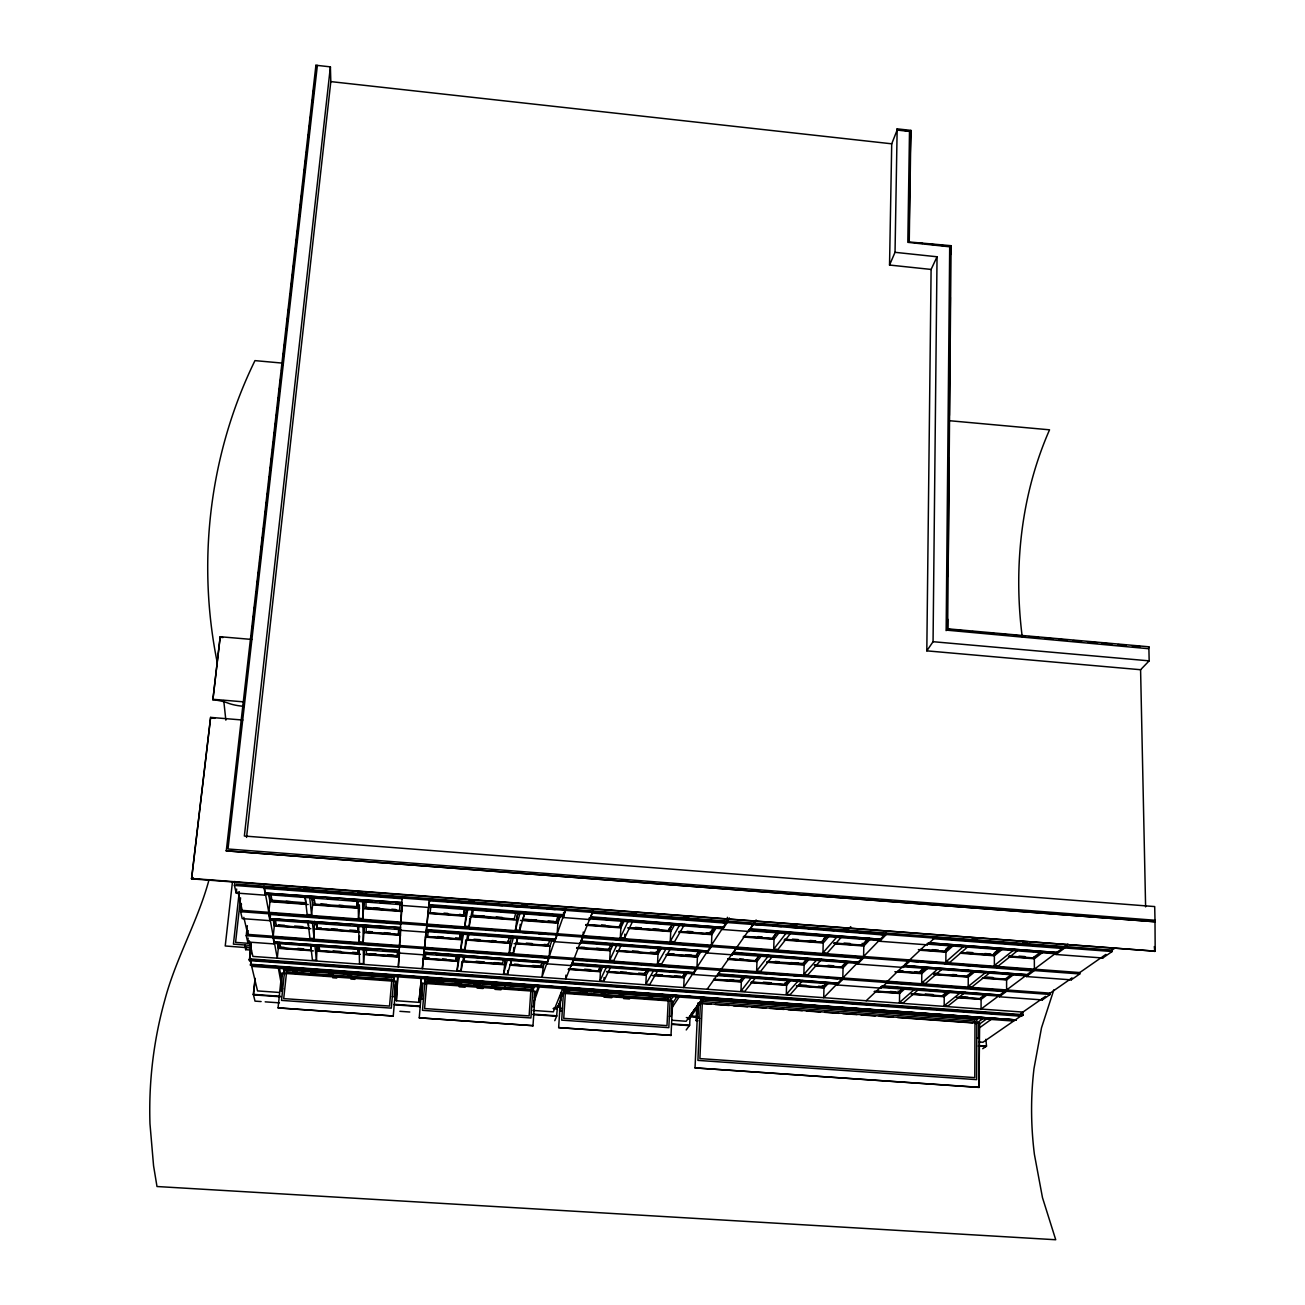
<?xml version="1.0" encoding="UTF-8"?>
<svg xmlns="http://www.w3.org/2000/svg" width="1305" height="1305" viewBox="0 0 1305 1305"><rect width="100%" height="100%" fill="white"/><g stroke="black" fill="none" stroke-linecap="round" stroke-linejoin="round"><path stroke-width="1.5" d="M1017.362 950.823L998.504 965.814L994.361 965.504L994.377 953.71M248.211 930.612L247.787 934.396L1050.15 993.138L1050.15 994.475L1042.304 999.924L999.238 996.775L999.238 995.454L991.229 994.867M1000.625 995.079L882.115 985.764L880.973 987.494L999.238 996.123L1000.625 995.079L882.098 986.433M981.099 997.509L981.066 1009.059L1067.865 944.151M982.73 1048.731L986.515 1046.137L985.911 1039.302M974.998 1021.065L974.786 1077.62L699.904 1058.6L702.367 1001.522L974.998 1021.065L972.502 1022.908L897.53 1017.541M976.841 1018.096L976.629 1079.643L697.914 1060.394L700.459 1001.539M978.668 1023.202L978.62 1038.193L976.776 1038.062M979.093 1087.424L979.451 1023.136L979.093 1087.424L695.027 1067.898L697.947 1002.974L979.451 1023.136M989.353 973.106L972.192 986.759L968.212 986.466L968.261 975.129M967.462 947.071L950.024 962.209L945.848 961.899L945.946 950.089M946.158 630.658L949.697 246.808L907.823 242.339L909.503 131.446L897.139 130.076L891.723 143.811L889.537 265.046L931.101 269.434L937.039 256.775L895.034 252.322L889.537 265.046M965.211 992.322L947.985 1006.025L944.168 1005.747L944.249 994.818M951.704 629.744L947.642 629.369L947.74 619.19M948.083 576.419L949.045 458.267M949.388 415.479L950.35 297.344M950.692 254.557L951.1 245.699L908.933 241.947L909.944 173.467M947.642 629.369L951.1 245.699M948.017 628.847L1148.857 646.791L1149.167 660.852L1140.586 669.726L926.811 650.852L931.101 269.434M879.733 939.845L879.701 941.28L927.268 944.836L927.284 943.401M928.622 942.863L1057.605 952.536L1055.957 953.776L927.268 944.119L928.622 942.863L1057.605 952.536M926.811 650.852L933.059 641.701L937.039 256.775M933.059 938.703L934.445 937.414L1064.717 947.234L1063.037 948.49L933.059 938.703L934.445 936.696L934.429 938.148L927.268 944.836M897.269 971.442L920.27 973.138L920.286 971.132L922.863 968.816M941.558 969.566L925.685 983.35L921.689 983.057L921.803 973.595L928.638 967.592M917.79 990.218L903.305 1002.795L899.471 1002.517L899.634 991.572M853.552 962.389L857.597 962.698L857.564 964.085L903.109 967.445L903.125 966.059L885.834 982.942L1005.193 991.669L1006.612 990.625L886.976 981.866L885.834 982.942M904.349 965.602L1027.883 974.737L1026.366 975.863L903.125 966.744L904.349 965.602L1027.883 974.737M908.411 961.801L909.667 960.611L1034.392 969.876L1032.859 971.018L908.411 961.1L918.459 961.85M903.109 967.445L909.667 961.312L909.683 959.925M893.224 1011.832L893.207 1013.072L867.156 1011.212L869.489 1009.075M910.254 153.321L910.89 130.386L897.155 128.852L896.829 130.843M874.546 991.262L898.117 992.975L898.15 991.05M909.242 241.229L910.89 130.386M880.957 939.274L749.918 928.72L748.972 930.742L879.717 940.562L880.957 939.274L749.902 929.437M831.301 983.203L837.304 983.644L837.272 984.981L880.957 988.162L880.989 986.841L866.145 1000.756M895.034 252.322L897.155 128.852M750.962 927.251L752.92 924.478L885.018 935.098L876.911 933.744M879.701 941.28L886.274 934.511L886.291 933.059L863.6 956.5M880.957 988.162L886.976 982.535L886.992 981.197M858.706 962.225L733.296 952.242L732.431 954.134L857.581 963.384L858.706 962.225L733.279 952.944M833.96 943.303L862.148 945.407L862.181 943.319M742.088 948.768L736.053 949.012L862.426 958.392L856.423 957.25M857.564 964.085L863.567 957.903L863.845 943.939M730.718 970.936L720.605 970.871L841.758 979.06M837.272 984.981L842.785 979.305L843.095 965.896M838.332 983.236L718.044 974.46L717.277 975.569L837.288 984.313L838.332 983.236L718.076 973.791M840.893 937.691L827.174 953.09L822.966 952.781L823.259 940.905M796.686 985.601L822.395 987.477L822.444 985.536M827.859 983.888L823.961 987.999L823.716 997.689L862.393 957.74M767.307 961.54L802.51 963.449M821.612 959.338L807.893 974.737L803.864 974.427L804.19 963.025M751.403 982.322L784.99 984.753L785.039 982.812M784.909 1004.051L784.876 1005.307L729.691 1001.343L729.74 1000.087M802.787 980.463L790.178 994.606L786.311 994.328L786.638 983.35M790.096 934.021L777.927 949.436L773.702 949.127L774.093 937.218M722.676 928.051L722.611 929.503L748.94 931.476L756.117 919.96M772.952 955.749L760.701 971.279L756.639 970.969L757.047 959.55M713.786 979.288L739.707 980.528M754.877 978.652L744.861 991.343L740.979 991.05L741.387 980.055M748.94 931.476L749.005 930.025L733.573 951.851M728.484 999.989L728.435 1001.245L701.992 999.353M696.984 967.282L707.261 951.573L707.196 952.976L732.399 954.836L732.464 953.449L738.516 953.89M732.399 954.836L736.933 947.087M687.066 972.698L693.151 973.138L693.086 974.476L717.244 976.222L717.293 974.9L707.147 989.255M717.244 976.222L721.42 969.077M723.508 927.463L590.627 916.746L590.039 918.834L722.644 928.769L723.508 927.463L590.578 917.48M726.33 923.141L727.211 921.803L592.91 911.689L592.356 913.06L726.33 923.141L720.278 921.95M722.611 929.503L727.179 922.537L727.391 917.317M708.011 951.068L580.921 940.97L580.382 942.895L707.228 952.275L708.011 951.068L580.872 941.672M679.318 931.754L710.05 934.054L710.148 931.949M707.196 952.976L711.372 946.614L711.975 932.586M391.843 980.3L391.892 979.272L286.48 971.703L286.66 972.763L392.577 980.251M693.836 972.698L571.998 963.808L571.541 964.933L693.118 973.807L693.836 972.698L572.03 963.139M668.291 954.265L695.712 955.619M693.086 974.476L696.919 968.636L697.506 955.162M698.012 1020.755L696.12 1020.624L696.788 1005.551M696.12 1020.624L697.832 1018.275L698.501 1003.137M686.218 1029.939L689.66 1025.192L690.002 1017.851L686.332 1017.59M393.621 982.274L393.98 974.574M668.291 999.075L667.002 1025.632L563.744 1018.357L565.424 991.702L668.291 999.075L667.654 1000.054L565.016 992.713L565.424 991.702M670.33 996.074L668.829 1027.671L561.705 1020.135L563.63 989.679L670.264 997.33M671.993 1001.245L671.259 1016.399L669.367 1016.269M670.998 1035.485L672.695 1001.163L560.889 993.154L558.654 1027.606L671.08 1035.371L558.654 1027.606M627.526 927.888L668.861 930.971L668.959 928.866M684.554 924.462L674.522 941.753L670.264 941.443L670.835 929.503M393.245 1016.008L278.079 1007.819L281.684 973.171L396.263 981.376L393.245 1016.008L278.096 1007.949M658.193 969.909L649.76 984.459L645.828 984.182L646.301 974.982L649.286 969.778M616.596 950.774L656.203 953.678L656.301 951.655M669.775 949.942L661.619 964.02L657.524 963.71L657.997 954.167M397.47 951.296L397.193 956.565L366.395 954.314L366.379 948.735M398.661 928.654L398.335 934.69L366.199 932.325L366.183 926.256M399.95 903.843L399.575 910.841L366.004 908.345L365.971 901.298M606.548 971.785L644.556 974.541L644.654 972.6M421.401 978.522L418.938 1002.338L396.377 1000.756L397.699 976.825M397.813 976.956L396.377 1000.756M399.493 951.557L399.183 957.12L364.389 954.591L364.323 948.98M400.733 929.225L400.407 935.294L364.111 932.618L364.046 926.517M402.119 904.43L401.728 911.51L363.818 908.672L363.72 901.559M632.175 922.341L624.606 938.05L620.315 937.724L620.984 925.767L622.648 922.211M624.606 938.05L624.834 934.07M610.055 968.294L603.872 981.148L599.925 980.854L600.561 969.811M603.872 981.148L604.085 977.461M608.44 949.175L576.859 947.528M620.642 946.321L613.807 960.513L609.696 960.219L610.349 948.735M563.613 912.358L563.287 917.546L589.99 919.552L592.943 910.955M568.409 969.011L598.669 971.214L598.783 969.256M554.886 940.318L554.788 941.704L580.334 943.597L580.431 942.194L571.492 965.602L547.023 963.824L547.105 962.486L543.076 962.193M580.334 943.597L582.96 937.088L583.27 932.047M589.99 919.552L590.088 918.1L582.536 936.925M565.098 988.244L565.016 989.516L591.785 991.441L591.85 990.169L588.033 989.908M565.913 975.129L565.669 979.044L571.59 964.265L571.492 965.602M426.817 926.093L556.746 935.016M554.788 941.704L557.088 935.163L558.002 921.069L559.861 915.653M557.904 1006.954L557.969 1005.731M428.823 906.73L563.336 916.828L563.858 914.74L429.035 904.61L427.012 924.087M429.084 904.169L429.655 898.639L429.443 900.793L565.408 910.303M563.287 917.546L565.897 908.916L541.901 977.315L543.989 961.801M561.427 1011.081L559.519 1010.951L561.476 993.333L560.481 995.813L562.39 995.943M517.84 937.773L516.274 943.368L547.97 945.717L548.116 943.678M547.464 962.013L424.076 952.34L547.464 962.013L547.072 963.155L423.897 954.167M425.479 936.86L424.419 949.208L548.769 958.294L542.798 957.185M547.023 963.824L549.128 957.821L549.894 946.304L552.064 940.008M426.262 931.509L554.837 941.003L555.326 939.078L426.441 929.535L422.38 968.685L423.782 953.319M530.939 989.239L529.129 1015.91L424.582 1008.537L426.817 981.768L530.939 989.239L530.597 990.234L426.001 982.632M531.869 985.862L531.788 987.135L504.872 985.193L505.524 982.893M532.212 988.733L532.13 989.989L532.978 987.477L425.038 979.729L424.924 980.756M534.642 991.409L533.615 1006.628L531.69 1006.498M532.978 1025.812L535.327 991.327L422.151 983.22L419.248 1017.835L533.011 1025.681L419.248 1017.835M511.739 959.632L510.304 964.787L540.727 966.989L540.857 965.048M522.848 919.03L555.897 922.211M505.394 958.996L503.583 973.889L507.547 974.183L507.824 970.48M517.938 936.876L513.403 953.156L509.26 952.862L510.092 941.329M513.403 953.156L513.811 947.397M524.74 912.472L519.782 930.269L515.459 929.943L517.759 912.489M519.782 930.269L520.206 924.266M504.741 988.032L504.823 986.759M468.935 933.809L467.859 939.812L507.988 942.765L508.134 940.726M472.459 908.541L469.18 926.501L464.825 926.175L466.391 910.499M503.714 959.044L502.36 964.199L463.862 961.41L464.025 959.452M462.345 934.037L460.796 949.306L464.955 949.616L465.706 939.992L509.945 943.368L511.625 937.023M469.18 926.501L469.8 918.492M472.279 915.213L514.137 919.046M453.553 980.234L453.455 981.507L426.36 979.566L426.458 978.293M454.841 980.332L454.744 981.605L503.6 985.112M428.219 930.84L427.583 936.843L459.539 939.192L459.703 937.153M463.846 955.733L461.089 970.822L457.093 970.529L458.626 955.57M430.161 912.815L463.536 915.311L459.67 914.316M461.089 970.822L461.807 961.573L504.236 964.754L505.688 959.289M418.938 1002.338L421.319 978.652M399.167 951.688L399.053 953.042L423.848 954.852L423.962 953.498L430.014 953.939M394.404 928.442L400.423 928.899L400.292 930.302L426.197 932.21L426.311 930.808M426.197 932.21L427.926 913.157M401.793 903.973L401.679 905.442L428.774 907.464L428.888 906.013M421.385 999.255L422.184 989.745M422.771 983.399L421.499 998.684L423.44 998.814M456.766 955.619L455.885 960.823L425.251 958.604L425.414 956.63M425.038 979.729L422.477 1010.331L530.923 1017.965L533.06 986.205L529.063 985.928M391.892 979.272L389.526 1006.073L283.707 998.602L286.66 971.377M394.11 976.222L391.304 1008.129L281.537 1000.397L284.849 968.375M397.275 955.619L366.428 954.02M402.201 896.568L402.07 898.052L433.57 900.368M395.611 981.458L394.273 996.743L392.316 996.612M400.733 922.847L268.732 913.06L268.977 914.381L400.668 924.152L401.907 909.389M394.811 991.621L395.48 984.019M400.423 935L399.379 947.381L273.365 938.165L273.153 936.941L399.444 946.19M399.346 955.162L398.319 966.94L402.136 897.318L263.904 886.894L264.165 888.362L402.07 898.737M358.141 901.983L358.5 918.28L362.888 918.606L363.948 900.939M366.101 907.318L399.591 910.531M358.647 925.098L359.022 941.851L363.23 942.161L364.258 926.778M359.169 948.099L359.511 963.481L363.54 963.775L364.519 948.702M364.291 973.824L364.177 975.096L314.717 971.54L314.848 970.267L320.785 970.692M365.596 973.922L365.482 975.194L392.723 977.151L392.838 975.879L386.998 975.455M314.081 897.367L314.766 904.153L357.325 906.616M358.5 918.28L359.446 908.231M359.022 941.851L359.576 936.06M307.964 921.346L309.921 938.262L314.13 938.572L314.407 922.439M357.701 925.588L357.847 931.362L317.18 928.361L321.307 927.986M310.639 944.559L312.433 960.072L316.479 960.366L317.18 945.26M358.223 948.441L358.353 953.727L319.366 950.905L319.562 948.931M272.174 900.287L306.022 902.815M305.125 897.057L307.164 914.479L311.569 914.805L312.792 902.717M311.291 950.317L280.249 948.05L280.461 946.092M281.244 991.245L282.369 973.334M425.87 933.108L425.446 937.137L461.546 939.796L462.574 933.793M428.448 908.182L427.893 913.467L465.608 916.273L466.815 909.291M426.49 929.127L426.947 924.788L557.137 934.462L556.697 935.718M423.848 954.852L424.484 948.702L399.379 946.875M428.774 907.464L429.524 900.124M269.76 918.655L400.488 927.627L269.76 918.655L270.005 919.96L400.358 929.6M241.441 903.957L240.593 911.689L242.224 918.622L269.923 920.661L270.461 915.637M247.33 925.685L246.221 935.669L247.722 942.014L274.246 943.939L273.071 937.626L274.523 923.956L273.838 920.107M274.099 942.08L399.232 950.529L274.099 942.08L274.311 943.27L399.102 952.373M274.246 943.939L274.393 942.585L277.264 958.196L278.503 946.37L277.802 942.389M234.867 881.397L234.411 885.426L236.205 893.028L265.209 895.197L263.985 886.16M261.114 1001.555L255.013 1001.131L253.333 994.377L255.079 978.293M255.193 978.799L253.464 994.867L280.608 996.792M265.029 893.044L401.875 902.571L265.029 893.044L265.29 894.463L401.728 904.708M265.209 895.197L265.372 893.729M269.923 920.661L268.651 913.761L270.184 899.537L269.156 893.827M425.251 958.604L425.838 953.074M430.878 906.176L430.128 913.125L463.52 915.621L464.629 909.03M251.506 950.089L245.65 949.665L245.193 944.999M245.65 949.665L245.862 947.773M247.722 942.014L248.146 938.067M249.271 940.791L252.893 956.418L1022.892 1012.076L1022.908 1015.29L1021.521 1016.252L249.418 960.611L250.919 943.287M249.418 960.611L249.859 956.549M250.299 952.503L251.18 944.396M279.009 992.436L257.542 990.919L249.891 958.881L251.229 946.745M250.821 953.922L251.261 949.877M251.196 964.281L1016.171 1019.939L250.544 965.308L251.115 958.816M250.544 965.308L251.213 959.24M226.287 850.844L315.924 65.25L330.393 66.865L244.361 836.032L1154.697 906.567L1155.039 921.77L226.287 850.844L1155.039 921.77M239.288 891.641L233.416 944.151L251.082 945.44M246.547 837.435L330.818 81.611L330.393 66.865M240.56 897.84L235.585 942.389L251.278 943.531M232.453 881.935L225.227 945.978L250.788 947.968M236.205 893.028L236.645 889.048M424.614 984.492L425.251 978.766M241.588 721.11L242.045 717.065M242.73 711.013L243.431 704.961M250.837 640.135L251.294 636.073M251.751 632.028L252.452 625.96M253.137 619.891L253.839 613.807M254.296 609.761L255.225 601.654M255.682 597.608L256.384 591.54M256.84 587.495L257.77 579.387M258.227 575.342L259.157 567.235M259.613 563.189L260.315 557.121M260.772 553.075L261.701 544.968M262.158 540.923L262.86 534.854M263.545 528.77L264.246 522.701M264.931 516.617L265.633 510.549M266.09 506.503L266.791 500.435M267.476 494.35L268.178 488.282M268.634 484.237L269.564 476.129M270.021 472.084L270.722 466.016M271.179 461.954L272.109 453.863M272.566 449.817L273.495 441.71M273.952 437.664L274.654 431.596M275.339 425.512L276.04 419.443M276.497 415.398L277.427 407.291M277.883 403.245L278.585 397.177M279.042 393.115L279.971 385.024M280.428 380.978L281.113 374.894M281.586 370.848L282.516 362.757M282.973 358.696L283.903 350.605M284.36 346.559L285.045 340.475M285.746 334.406L286.431 328.322M286.904 324.276L287.834 316.185M288.291 312.14L288.976 306.055M289.677 299.987L290.363 293.902M290.836 289.857L291.749 281.766M292.222 277.72L292.907 271.636M293.38 267.59L294.294 259.483M294.767 255.437L295.68 247.346M296.153 243.301L296.839 237.216M297.312 233.171L298.225 225.064M298.698 221.018L299.383 214.95M300.085 208.882L300.77 202.797M301.471 196.729L302.156 190.644M302.63 186.599L303.315 180.53M303.771 176.485L304.701 168.378M305.174 164.332L306.088 156.225M306.561 152.179L307.246 146.111M307.703 142.066L308.632 133.958M309.089 129.913L310.019 121.805M310.492 117.76L311.177 111.692M311.879 105.607L312.564 99.539M313.021 95.493L313.95 87.386M241.67 721.583L242.126 717.554M242.828 711.502L243.285 707.473M251.832 632.566L252.534 626.482M253.219 620.413L253.92 614.345M254.606 608.277L255.062 604.231M255.764 598.163L256.449 592.078M257.15 586.01L257.835 579.942M258.537 573.874L258.994 569.828M259.695 563.76L260.38 557.692M260.837 553.63L261.538 547.562M262.223 541.493L262.925 535.425M263.61 529.357L264.311 523.289M264.997 517.204L265.47 513.159M266.155 507.09L266.856 501.022M267.541 494.954L268.243 488.886M268.928 482.801L269.401 478.756M270.086 472.687L270.788 466.619M271.473 460.551L272.158 454.483M272.631 450.437L273.316 444.352M274.017 438.284L274.703 432.216M275.404 426.148L276.089 420.079M276.562 416.034L277.247 409.949M277.949 403.881L278.634 397.813M279.335 391.745L280.02 385.676M280.722 379.608L281.179 375.563M281.864 369.478L282.565 363.41M283.25 357.342L283.952 351.273M284.408 347.228L285.11 341.16M285.795 335.075L286.496 329.007M286.953 324.961L287.638 318.893M288.34 312.825L289.025 306.757M289.726 300.672L290.411 294.604M291.113 288.536L291.57 284.49M292.271 278.422L292.956 272.354M293.658 266.285L294.343 260.201M295.044 254.132L295.501 250.087M296.202 244.019L296.887 237.95M297.344 233.905L298.274 225.798M298.731 221.752L299.432 215.684M300.117 209.616L300.819 203.547M301.504 197.479L302.205 191.395M302.662 187.349L303.364 181.281M304.049 175.213L304.75 169.144M305.435 163.076L306.137 157.008M306.593 152.946L307.279 146.878M307.98 140.809L308.665 134.741M309.138 130.696L309.823 124.628M310.525 118.543L311.21 112.475M311.911 106.406L312.596 100.338M313.07 96.293L313.755 90.224M426.686 982.796L426.817 981.768M317.409 66.245L317.376 65.413L228 849L1154.99 920.253L1155.186 951.182L191.574 878.852L210.611 717.391L242.844 720.05M243.513 706.951A3.214 0.962 6.2 0 1 242.453 706.184A20.456 6.215 6.3 0 1 228.718 703.362L226.695 702.612A20.293 6.085 6.4 0 0 212.878 699.79L220.202 636.726L252.044 639.466M210.611 717.391L191.574 878.852A40.683 9.168 -39.7 0 1 193.14 877.645M212.878 699.79L220.202 636.726M456.783 955.325L455.918 960.529L425.267 958.31M460.518 933.222L459.556 938.899L427.616 936.533M463.536 915.311L464.645 908.704M459.539 939.192L460.486 933.532M458.756 955.88L457.81 961.394L423.195 958.865M457.093 970.529L459.719 955.439M460.796 949.306L463.667 932.863M464.825 926.175L467.957 908.198M464.955 949.616L467.957 933.173M463.862 961.41L464.857 955.88M473.454 909.324L472.198 916.273L514.121 919.405L515.867 912.505M507.988 942.765L509.488 936.811M518.003 913.125L516.16 920.058L469.947 916.599M503.583 973.889L507.629 958.93M509.26 952.862L513.175 938.377M515.459 929.943L520.271 912.13M507.547 974.183L511.756 959.338M524.594 913.533L522.767 920.058L555.881 922.521L558.116 915.719M209.077 879.586C198.001 920.857 175.947 958.098 164.985 999.402A409.346 406.393 75.9 0 0 149.977 1123.833L153.566 1165.805L156.992 1186.522L1055.729 1239.75L1042.483 1197.664L1034.408 1154.419A353.524 311.308 56.3 0 1 1034 1068.518L1041.504 1027.834L1053.82 989.875M540.727 966.989L542.472 961.867M547.97 945.717L549.894 939.828M532.407 992.208L534.316 986.596M544.43 962.128L542.554 967.543L510.222 965.194M560.236 916.306L557.871 923.173L520.483 920.384M534.463 997.575L538.247 986.743M548.769 958.294L549.177 957.152L424.533 948.017M565.359 911.037L565.848 909.65L429.59 899.39M534.202 1001.327L539.242 986.988M572.177 962.764L573.384 959.779M581.084 940.562L582.389 937.3M590.79 916.306L592.225 912.733M562.667 988.668L553.336 1011.848L533.076 1010.429M557.92 1006.644L559.388 1003.039M556.925 1009.303L560.726 999.989M563.01 994.41L565.293 988.815M554.788 1020.689L556.811 1015.812L533.027 1014.132M598.734 970.267L600.284 966.891M598.669 971.214L601.018 965.847M610.936 944.347L608.375 950.154L576.843 947.838M621.93 920.514L618.945 927.235L586.027 924.788M611.18 946.908L612.861 943.287M602.959 966.385L600.463 971.752L568.295 969.419M613.122 944.526L610.234 950.758L576.598 948.278M624.035 921.085L620.87 927.888L585.635 925.245M599.925 980.854L606.874 966.173M609.696 960.219L616.417 945.995M620.315 937.724L628.586 920.27M668.91 929.927L670.688 926.729M646.448 970.871L644.572 974.215L606.564 971.458M659.465 947.528L656.219 953.351L618.586 950.578M672.434 924.266L668.878 930.628L629.516 927.676M644.556 974.541L647.362 969.533M656.203 953.678L659.449 947.854M668.861 930.971L672.418 924.609M658.095 952.242L660.819 947.397M661.456 948.099L657.997 954.265L616.319 951.198M674.522 924.87L670.737 931.607L629.108 928.491M645.828 984.182L654.148 969.615M657.524 963.71L666.578 947.87M670.264 941.443L680.15 924.136M712.106 929.878L710.099 933.042L706.266 932.749M684.57 973.693L682.45 977.005L654.425 974.966M695.679 956.288L698.436 951.949M714.096 927.431L710.067 933.727L679.334 931.444M685.614 972.323L682.433 977.298L654.409 975.259M699.35 950.807L695.663 956.598L666.333 954.428M710.05 934.054L714.08 927.741M686.332 972.617L684.228 975.895L683.69 987.559L696.022 968.75M712.987 930.987L715.026 927.79M687.768 972.209L684.146 977.837L652.206 975.52M701.356 951.051L697.425 957.169L666.007 954.852M716.168 928.002L711.878 934.674L678.877 932.21M670.085 1001.114L673.282 996.155M671.781 1004.605L677.099 996.449M708.305 949.991L710.393 946.794M711.437 945.195L729.299 917.937M671.602 1008.357L679.057 997.036M718.337 973.432L732.464 953.449M720.605 970.871L721.388 969.746L842.802 978.636L841.741 979.729M736.053 949.012L736.917 947.805L863.584 957.201L862.426 958.392M702.188 998.7L686.169 1021.26L672.14 1020.265M691.046 1014.458L695.483 1008.21M691.03 1014.768L695.467 1008.52M688.958 1019.303L697 1008.015M699.301 1004.801L703.901 998.358M739.674 981.164L742.692 977.233M758.564 956.402L755.285 960.676L728.06 958.669M777.03 932.145L772.283 938.393L743.866 936.256M743.671 976.205L739.674 981.458L713.77 979.582M759.641 955.276L755.285 960.986L728.043 958.979M777.013 932.471L772.266 938.703L743.85 936.582M745.579 976.434L741.322 981.996L713.525 979.973M761.614 955.505L756.982 961.557L727.684 959.403M779.297 932.439L774.028 939.323L743.132 937.006M740.979 991.05L752.12 976.76M756.639 970.969L768.775 955.439M773.702 949.127L786.948 932.145M695.027 1067.898L979.239 1087.326M823.749 938.752L825.967 936.174M788.367 980.528L784.99 984.427L751.419 981.996M802.477 964.134L807.371 958.457M825.951 936.876L821.514 942.031L784.615 939.274M784.99 984.753L788.351 980.854M807.355 958.8L802.477 964.46L767.291 961.867M826.832 936.207L821.514 942.373L784.615 939.616M790.178 981.148L786.589 985.291L751.109 982.714M809.328 959.028L804.125 965.031L766.9 962.291M829.115 936.174L823.21 942.993L784.109 940.073M786.311 994.328L798.791 980.169M803.864 974.427L816.212 960.431M822.966 952.781L837.794 935.962M850.746 926.632L848.234 929.454L843.829 929.127M824.842 984.606L822.395 987.184L798.676 985.454M845.412 962.813L841.431 967.038L814.418 965.048M866.977 939.992L862.148 945.097L833.96 942.993M822.395 987.477L826.065 983.595M845.771 963.057L841.431 967.331L814.402 965.341M862.148 945.407L869.212 938.262M847.744 962.943L843.046 967.902L815.919 965.896M870.223 939.257L863.812 946.027L835.51 943.923M1148.857 646.791L1148.4 648.699L946.517 630.136M814.451 1005.111L812.379 1007.281L786.132 1005.388M885.018 935.098L886.274 933.793L753.882 923.81M904.43 964.835L925.816 944.787M924.136 968.702L920.27 972.176L914.528 971.752M945.766 949.29L949.975 945.521M902.391 988.864L898.117 992.697L876.52 991.115M925.408 968.228L920.27 972.845L899.178 971.295M951.378 944.951L944.363 951.247L920.384 949.453M898.117 992.975L902.375 989.157M920.27 973.138L926.697 967.38M951.704 944.918L944.363 951.557L918.377 949.616M905.654 988.097L899.602 993.496L874.154 991.653M953.4 945.505L945.929 952.161L919.846 950.219M899.471 1002.517L913.843 989.924M921.689 983.057L937.447 969.272M945.848 961.899L963.172 946.745M942.797 995.275L945.88 992.746M994.361 952.895L997.395 950.399M947.414 992.126L942.797 995.911L913.582 993.79M970.953 972.796L966.777 976.238L934.331 973.84M998.912 949.844L992.844 954.836L960.708 952.438M948.947 991.18L942.797 996.237L911.624 993.97M972.339 971.997L966.76 976.564L934.331 974.183M1000.429 948.947L992.844 955.178L960.708 952.781M949.697 992.289L944.233 996.743L911.216 994.345M975.667 971.067L968.261 977.119L933.874 974.59M1002.664 948.996L994.361 955.782L960.154 953.221M944.168 1005.747L961.279 992.028M968.212 986.466L986.808 971.556M994.361 965.504L1014.654 949.241M986.482 993.692L979.68 998.619L960.186 997.199M1012.55 973.726L1005.144 979.093L984.867 977.608M1040.917 951.998L1032.859 957.87L1009.059 956.076M986.89 994.997L981.083 999.418L957.772 997.738M982.339 978.163L1006.595 979.941L1014.474 973.938M1043.152 952.03L1034.343 958.767L1008.455 956.842M999.238 996.775L1006.612 991.278L1050.15 994.475M1026.366 975.178L1026.383 976.548L1034.392 970.561L1079.79 973.938L1079.773 972.551L242.224 910.368M1055.941 953.058L1055.957 954.493L1064.717 947.952L1112.121 951.524L1112.088 950.073L236.123 884.056M978.766 1016.921L975.928 1019.009L950.073 1017.166M979.859 1017.117L976.841 1019.336L700.557 999.5M975.944 1023.724L982.486 1018.944M979.615 1023.985L987.836 1018.031M979.615 1027.72L991.131 1019.45M1020.64 1013.659L1045.517 996.351M1048.829 994.051L1072.058 977.902M1078.697 973.302L1101.909 957.152M1105.857 954.412L1102.741 956.565L1102.774 958L1055.957 954.493M1111.876 950.236L1115.188 947.919M1026.383 976.548L1071.226 979.859L1079.79 973.938M1102.774 958L1112.121 951.524M253.333 994.377L280.51 996.302M394.289 1004.328L420.373 1006.171M672.042 1023.936L689.66 1025.192M978.881 1045.599L986.515 1046.137M394.273 1004.801L420.324 1006.644M532.864 1014.589L556.631 1016.269L557.284 1008.439L553.581 1008.178M671.732 1024.392L689.35 1025.632M978.277 1046.023L985.895 1046.561M265.176 1001.849L279.417 1002.844M399.885 1011.31L409.786 1012.011M249.891 958.881L1022.908 1014.638L982.959 1042.255L979.06 1041.977M249.141 959.485L1022.908 1015.29M250.169 959.991L258.292 960.578M266.399 961.165L276.562 961.899M284.669 962.486L292.793 963.074M302.939 963.808L311.063 964.379M321.209 965.113L329.333 965.7M337.457 966.287L347.603 967.021M355.727 967.609L365.873 968.343M373.98 968.93L384.143 969.648M392.25 970.235L402.413 970.969M410.52 971.556L420.667 972.29M428.79 972.878L436.914 973.465M447.06 974.199L455.184 974.77M465.33 975.504L473.454 976.091M483.6 976.825L491.724 977.412M501.87 978.146L509.994 978.734M520.14 979.468L528.264 980.039M538.41 980.773L546.534 981.36M554.641 981.947L564.788 982.681M572.911 983.269L583.058 984.003M591.181 984.59L601.328 985.308M609.451 985.895L619.598 986.629M627.721 987.216L637.868 987.95M645.991 988.538L656.138 989.272M664.261 989.842L674.408 990.577M682.531 991.164L692.678 991.898M700.801 992.485L710.948 993.219M719.071 993.806L729.218 994.54M737.341 995.111L745.449 995.699M755.595 996.433L763.719 997.02M771.842 997.607L781.989 998.341M790.112 998.929L800.259 999.663M808.382 1000.234L818.529 1000.968M826.652 1001.555L836.799 1002.289M844.922 1002.876L855.069 1003.61M863.192 1004.198L873.339 1004.932M881.446 1005.503L891.609 1006.237M899.716 1006.824L909.879 1007.558M917.986 1008.145L928.149 1008.879M936.256 1009.466L946.402 1010.184M954.526 1010.771L964.672 1011.506M972.796 1012.093L982.942 1012.827M989.043 1013.267L1001.212 1014.148M1007.313 1014.589L1019.482 1015.453M251.294 964.705L1015.665 1020.282M250.446 964.884L1016.171 1019.939M295.909 968.914L301.781 969.338M332.644 971.556L338.582 971.98M350.458 972.829L356.379 973.253M369.494 974.199L375.318 974.623M441.938 979.403L447.746 979.827M460.698 980.756L464.613 981.034M478.283 982.013L484.155 982.437M495.867 983.285L501.74 983.693M514.578 984.623L520.336 985.03M568.915 988.521L574.657 988.945M605.194 991.131L611.213 991.572M623.284 992.436L629.32 992.86M648.34 994.231L642.647 993.823L642.582 995.079L669.171 996.987M659.726 995.046L665.42 995.454M714.243 998.961L720.344 999.402M733.671 1000.364L737.619 1000.641M751.419 1001.636L755.35 1001.93M769.151 1002.909L775.056 1003.333M788.187 1004.279L792.217 1004.573M806.343 1005.584L810.389 1005.878M823.716 1006.84L829.735 1007.264M841.807 1008.129L847.842 1008.569M859.913 1009.434L865.933 1009.874M877.205 1010.674L883.208 1011.114M896.486 1012.06L902.522 1012.501M914.609 1013.365L918.638 1013.659M932.732 1014.67L936.762 1014.964M950.073 1015.91L956.043 1016.334M967.967 1017.199L973.938 1017.623M297.834 969.37L301.749 969.648M309.595 970.219L313.51 970.496M314.815 970.594L320.753 971.018M328.664 971.589L338.55 972.29M346.461 972.861L356.363 973.579M369.462 974.509L375.302 974.933M383.083 975.488L392.805 976.189M438.04 979.435L447.713 980.137M460.681 981.066L464.58 981.344M474.351 982.045L484.122 982.747M491.936 983.317L501.707 984.019M510.712 984.655L520.32 985.357M565.065 988.57L574.624 989.255M582.275 989.81L591.834 990.495M601.148 991.164L611.197 991.882M619.239 992.452L629.304 993.187M642.631 994.133L648.324 994.54M655.926 995.095L665.42 995.78M710.165 998.994L720.327 999.728M733.671 1000.674L737.602 1000.968M751.403 1001.946L755.35 1002.24M765.203 1002.941L775.056 1003.659M788.171 1004.589L792.217 1004.883M806.343 1005.894L810.372 1006.188M819.671 1006.856L829.735 1007.574M837.777 1008.161L847.826 1008.879M855.884 1009.45L865.933 1010.184M873.192 1010.706L883.208 1011.424M896.47 1012.37L902.522 1012.811M914.609 1013.675L918.638 1013.969M928.703 1014.686L936.762 1015.274M950.073 1016.22L956.043 1016.66M964.004 1017.231L973.938 1017.933M251.686 966.336L1013.626 1021.065M286.023 969.158L293.853 969.729M297.768 970.007L313.445 971.132M314.75 971.23L364.209 974.786M369.397 975.145L392.74 976.825M426.376 979.239L453.471 981.197M460.632 981.703L503.616 984.786M504.904 984.884L529.879 986.678M565.032 989.206L591.801 991.115M593.074 991.213L639.32 994.54M642.598 994.769L669.171 996.677M701.992 999.043L728.435 1000.935M733.638 1001.31L747.439 1002.305M751.386 1002.583L784.892 1004.981M788.155 1005.225L802.281 1006.237M806.327 1006.53L812.379 1006.954M813.635 1007.052L865.916 1010.804M867.156 1010.902L893.207 1012.762M896.47 1013.006L910.564 1014.018M914.593 1014.295L948.833 1016.758M950.073 1016.856L975.928 1018.699M313.412 971.458L285.991 969.485L285.567 967.087M593.057 991.523L641.31 994.997M813.619 1007.362L865.916 1011.114M894.447 1013.169L948.833 1017.068M393.996 977.494L284.718 969.648L284.898 970.708M292.989 971.295L297.018 971.589M311.161 972.6L315.19 972.878M329.333 973.905L333.379 974.183M347.505 975.21L351.551 975.488M437.11 981.637L443.211 982.061M455.412 982.942L461.497 983.383M473.699 984.247L479.8 984.688M491.985 985.569L496.047 985.862M565.228 990.821L569.257 991.115M583.302 992.126L587.315 992.404M601.377 993.415L605.389 993.709M619.451 994.704L623.464 994.997M429.932 981.964L435.691 982.388M648.471 997.64L652.239 997.901M295.158 973.008L307.98 973.856M368.141 978.228L381.011 979.093M385.954 979.517L392.609 979.925M426.034 982.322L435.642 983.008M439.491 983.285L452.329 984.264M512.571 988.586L525.067 989.418M567.61 992.469L580.904 993.431M585.978 993.855L589.876 994.133M641.652 997.836L653.25 998.668M659.041 999.092L668.698 999.777M700.981 1003.463L711.111 1004.198M715.156 1004.475L729.348 1005.503M733.394 1005.78L747.586 1006.808M751.631 1007.085L765.823 1008.113M769.868 1008.406L784.044 1009.418M788.106 1009.711L802.281 1010.723M806.343 1011.016L820.519 1012.028M824.581 1012.321L838.756 1013.333M842.818 1013.626L856.994 1014.638M861.055 1014.931L875.231 1015.942M879.293 1016.236L893.468 1017.248M332.71 977.755L336.739 978.049M350.866 979.06L354.895 979.337M459.164 986.808L465.135 987.233M477.092 988.097L483.078 988.521M495.019 989.369L501.006 989.794M603.921 997.167L611.784 997.738M623.594 998.57L629.499 998.994M689.937 1016.024L697.702 1016.579M689.921 1016.318L697.686 1016.872M556.566 1007.101L560.628 1007.378M690.541 1016.611L696.674 1017.035M280.771 988.701L282.728 988.831M560.514 1008.537L562.439 1008.683M697.832 1018.275L699.725 1018.422M419.248 998.635L422.999 998.912M553.141 1008.618L557.088 1008.896M426.392 930.237L555.278 939.779M276.578 919.405L280.493 919.699M294.18 920.71L298.095 920.987M329.937 923.353L333.884 923.646M345.776 924.527L349.724 924.805M363.883 925.865L367.765 926.142M381.337 927.154L387.161 927.578M435.805 931.183L439.671 931.46M453.178 932.455L457.027 932.749M470.942 933.776L474.841 934.07M488.51 935.081L492.425 935.359M506.095 936.37L510.01 936.664M522.212 937.561L528.28 938.018M540.4 938.915L544.43 939.209M593.677 942.846L597.706 943.156M630.021 945.538L634.051 945.848M646.138 946.729L650.167 947.038M682.352 949.404L686.332 949.714M734.976 953.303L738.94 953.596M752.822 954.624L756.786 954.917M770.815 955.961L774.795 956.255M788.709 957.283L792.69 957.576M804.614 958.457L810.584 958.898M822.542 959.779L828.447 960.219M840.241 961.084L844.172 961.377M910.466 966.287L916.322 966.711M945.799 968.897L949.714 969.191M963.433 970.202L969.305 970.626M1000.544 972.943L1004.426 973.236M270.086 919.258L280.102 919.992M288.128 920.596L298.16 921.33M306.169 921.917L314.195 922.521M324.227 923.255L334.243 924.005M340.262 924.446L350.295 925.18M360.31 925.93L368.336 926.517M376.362 927.105L386.394 927.855M430.324 931.101L438.366 931.705M446.408 932.292L456.44 933.026M464.482 933.63L474.531 934.364M482.556 934.967L492.605 935.701M500.647 936.305L508.673 936.892M516.715 937.496L528.77 938.377M534.789 938.833L544.837 939.567M588.473 942.797L598.538 943.548M606.597 944.135L614.655 944.738M622.697 945.326L632.762 946.076M640.82 946.663L650.885 947.414M658.943 948.001L669.008 948.751M677.067 949.339L687.131 950.089M693.167 950.529L703.232 951.28M746.591 954.493L756.672 955.227M764.746 955.831L774.844 956.581M782.918 957.169L793 957.919M799.068 958.359L809.149 959.11M817.224 959.713L827.321 960.464M835.396 961.051L845.477 961.801M905.148 966.206L915.245 966.956M923.336 967.56L933.434 968.31M941.509 968.897L951.622 969.648M957.674 970.088L969.794 970.985M975.863 971.442L987.983 972.339M994.051 972.78L1004.149 973.53M1012.223 974.134L1022.337 974.868M278.471 924.854L284.539 925.31M294.653 926.044L302.744 926.648M331.486 928.736L337.571 929.176M349.773 930.073L355.874 930.53M368.304 931.476L372.317 931.77M384.371 932.667L390.391 933.108M437.648 936.598L443.635 937.039M455.624 937.92L459.621 938.213M473.96 939.241L479.979 939.682M492.018 940.562L496.031 940.856M526.241 943.124L532.195 943.564M544.071 944.445L548.035 944.738M580.839 947.153L584.787 947.446M596.613 948.311L602.519 948.751M632.485 950.921L638.422 951.361M650.314 952.242L656.252 952.666M668.323 953.596L674.196 954.037M685.924 954.901L691.797 955.325M739.756 958.865L743.638 959.159M775.137 961.442L779.052 961.72M790.781 962.584L798.595 963.172M827.941 965.374L833.732 965.798M899.194 970.626L903.027 970.904M934.347 973.171L938.393 973.481M952.585 974.525L956.63 974.819M986.89 977.086L992.975 977.527M276.366 925.392L308.747 927.773M366.232 932.015L398.351 934.38M467.891 939.47L508.02 942.422M516.291 943.075L548.002 945.407M308.714 928.083L276.334 925.702L275.339 919.536M982.828 977.755L1005.144 979.403M310.867 928.703L274.311 926.012L273.12 919.389M315.092 929.013L359.919 932.308M514.072 943.662L549.894 946.304M894.855 971.719L921.803 973.693M275.469 937.626L285.632 938.377M293.772 938.964L301.895 939.567M312.058 940.301L320.182 940.905M328.305 941.492L338.468 942.243M346.608 942.83L354.732 943.417M364.894 944.168L373.018 944.771M383.181 945.505L391.304 946.109M436.506 949.404L446.538 950.138M454.548 950.725L462.574 951.312M472.606 952.046L480.632 952.634M490.647 953.368L498.673 953.955M506.699 954.542L516.731 955.276M524.757 955.864L534.773 956.598M579.55 959.876L587.609 960.464M597.657 961.198L605.716 961.785M613.758 962.372L623.823 963.106M631.865 963.694L641.929 964.428M649.972 965.015L660.02 965.765M668.078 966.352L678.127 967.087M686.185 967.674L694.227 968.261M738.793 971.524L748.891 972.258M756.965 972.845L767.063 973.595M775.137 974.183L785.219 974.917M793.293 975.504L801.384 976.091M811.465 976.841L819.54 977.429M829.637 978.163L837.712 978.75M885.834 982.274L891.902 982.714M899.993 983.317L908.084 983.905M918.198 984.639L926.305 985.242M936.419 985.976L944.51 986.564M952.601 987.167L962.715 987.901M970.806 988.489L980.92 989.239M989.011 989.826L999.124 990.56M246.221 935.669L273.071 937.626M549.128 957.821L573.89 959.632M696.919 968.636L721.355 970.414M842.785 979.305L886.976 982.535M276.399 942.732L288.47 943.613M292.499 943.907L304.571 944.787M310.606 945.228L322.694 946.109M328.73 946.549L340.801 947.43M346.836 947.87L358.908 948.751M364.943 949.192L377.031 950.073M383.066 950.513L395.138 951.394M436.066 954.379L448.186 955.26M454.238 955.717L466.358 956.598M472.41 957.038L484.53 957.919M490.582 958.359L502.702 959.24M508.754 959.681L520.858 960.562M526.926 961.018L539.03 961.899M579.681 964.852L591.85 965.749M597.918 966.189L610.071 967.07M616.156 967.511L626.286 968.261M634.393 968.848L644.523 969.582M650.591 970.023L662.761 970.92M668.829 971.36L680.982 972.241M723.296 975.341L735.302 976.205M741.305 976.646L753.295 977.527M759.298 977.951L771.304 978.832M775.3 979.125L789.297 980.153M793.31 980.43L805.299 981.311M813.309 981.898L823.308 982.632M884.986 987.118L895.018 987.852M901.021 988.293L915.05 989.321M919.063 989.614L931.085 990.495M937.104 990.919L949.127 991.8M955.146 992.24L967.168 993.121M973.187 993.562L985.21 994.443M280.347 947.104L284.229 947.381M297.801 948.376L303.625 948.8M333.101 950.905L340.899 951.476M352.595 952.324L358.435 952.748M370.326 953.645L376.101 954.069M387.65 954.917L393.425 955.325M425.332 957.658L429.149 957.935M442.558 958.914L446.392 959.191M476.097 961.312L484.204 961.899M494.334 962.633L502.425 963.221M514.431 964.134L518.476 964.428M532.668 965.455L540.776 966.059M584.607 969.24L590.659 969.68M620.609 971.834L626.612 972.258M638.602 973.138L644.605 973.579M656.464 974.476L662.467 974.9M674.473 975.781L680.476 976.222M729.74 979.794L733.736 980.088M763.295 982.208L771.19 982.779M800.666 984.965L806.604 985.389M818.463 986.254L822.411 986.547M890.271 991.474L896.16 991.914M925.278 993.986L933.059 994.557M962.128 996.71L967.984 997.134M463.895 961.084L502.376 963.873M280.281 947.756L311.308 950.024L310.688 944.673M510.32 964.493L540.743 966.695M570.448 968.865L598.685 970.92M956.288 997.216L979.68 998.912M313.347 950.888L278.308 948.344L277.28 942.634M360.376 954.298L317.392 951.182L316.805 945.521M608.391 972.339L646.301 975.096M796.376 985.993L823.961 987.999M244.981 946.908L250.87 947.332M191.46 878.461L1155.186 951.182M304.163 888.444L308.779 888.787M357.913 892.49L362.513 892.832M469.245 900.89L473.797 901.233M522.228 904.871L526.763 905.213M631.946 913.157L636.432 913.484M684.179 917.089L688.649 917.431M792.331 925.245L796.751 925.571M972.241 938.817L976.597 939.143M1022.908 942.634L1027.231 942.96M234.411 885.426L263.822 887.645M270.331 888.069L278.438 888.689M286.545 889.292L294.669 889.912M304.799 890.663L312.906 891.282M323.053 892.049L329.137 892.506M339.267 893.273L347.375 893.876M357.521 894.643L365.628 895.246M373.736 895.866L381.859 896.47M391.989 897.236L400.097 897.84M443.7 901.135L451.824 901.739M459.931 902.359L470.077 903.109M478.185 903.729L486.308 904.332M494.416 904.952L502.523 905.556M512.669 906.323L520.777 906.926M530.923 907.693L539.047 908.313M547.154 908.916L555.261 909.536M565.799 910.384L592.861 912.423M598.489 912.782L606.597 913.402M616.759 914.169L624.867 914.772M632.99 915.376L643.137 916.143M651.26 916.763L659.384 917.366M669.53 918.133L677.638 918.753M685.761 919.356L693.885 919.976M704.031 920.726L712.155 921.346M727.179 922.537L753.85 924.544M754.991 924.576L763.115 925.18M773.278 925.946L781.401 926.566M789.541 927.17L797.665 927.79M807.828 928.556L815.951 929.16M824.075 929.78L834.238 930.547M842.361 931.15L850.485 931.77M858.625 932.374L866.748 932.993M886.274 934.511L937.121 938.295M945.244 938.899L955.407 939.665M963.53 940.269L971.654 940.889M979.778 941.492L987.885 942.112M998.048 942.879L1006.171 943.482M1014.295 944.102L1024.441 944.869M1032.565 945.473L1040.689 946.092M1050.835 946.843L1056.936 947.316M428.97 905.344L563.809 915.474M298.649 895.834L302.711 896.127M333.313 898.427L337.245 898.721M350.98 899.749L354.911 900.042M385.856 902.375L389.869 902.669M454.907 907.562L458.887 907.856M489.93 910.189L493.991 910.482M542.896 914.153L546.86 914.462M595.243 918.084L599.191 918.377M647.508 922.015L651.505 922.309M699.725 925.93L703.64 926.224M751.37 929.812L755.236 930.106M768.824 931.117L772.707 931.411M802.901 933.679L806.833 933.972M820.649 935L824.597 935.31M856.325 937.691L860.174 937.969M977.266 946.761L981.164 947.055M994.753 948.083L998.635 948.36M1029.041 950.644L1033.071 950.954M275.942 894.643L285.665 895.377M293.429 895.948L301.488 896.437M311.504 897.302L319.546 897.807M327.376 898.492L337.604 899.161M345.221 899.846L355.139 900.581M363.573 901.217L371.713 901.706M379.788 902.44L389.934 903.19M396.019 903.647L402.103 904.104M430.715 906.257L440.927 906.91M448.855 907.611L459.001 908.264M467.027 908.867L475.33 909.601M483.144 910.189L494.889 911.069M500.761 911.51L511.185 912.179M519.211 912.782L528.753 913.614M536.747 914.218L546.746 914.952M552.749 915.409L563.369 916.094M588.963 918.133L598.897 918.867M604.868 919.324L616.205 920.058M624.23 920.661L632.273 921.265M641.179 922.048L651.244 922.798M657.28 923.255L668.421 923.973M676.463 924.576L684.505 925.18M691.552 925.832L703.379 926.713M709.3 927.154L720.654 927.904M748.94 930.139L755.04 930.481M762.658 931.166L772.462 931.9M781.173 932.439L789.231 933.042M796.507 933.695L807.322 934.396M814.385 935.049L824.303 935.783M833.471 936.37L841.513 936.974M848.152 937.577L859.816 938.458M865.655 938.882L875.704 939.535M935.571 944.135L945.375 944.771M955.423 945.521L963.465 946.125M970.822 946.778L981.556 947.479M988.423 948.099L998.194 948.833M1007.705 949.436L1015.747 950.04M1022.402 950.66L1033.837 951.394M1040.591 952.014L1049.921 952.601M286.121 901.331L292.092 901.771M320.899 903.892L326.968 904.349M339.121 905.262L343.166 905.556M373.997 907.905L379.918 908.345M391.761 909.226L395.709 909.52M443.961 913.141L447.892 913.435M478.266 915.67L484.253 916.11M496.226 917.007L502.213 917.448M530.629 919.617L536.469 920.058M548.165 920.922L554.005 921.363M601.572 924.919L605.455 925.212M635.453 927.415L641.359 927.855M653.169 928.736L659.074 929.176M687.05 931.313L692.808 931.737M758.091 936.631L762.153 936.925M792.412 939.16L798.236 939.584M809.883 940.465L815.707 940.889M844.041 943.058L850.077 943.499M932.374 949.649L938.377 950.105M966.744 952.193L972.763 952.634M984.818 953.547L990.838 953.988M1018.977 956.125L1024.914 956.581M586.043 924.462L618.962 926.925M305.908 903.843L272.076 901.315L270.902 894.17M1009.059 956.402L1032.859 958.18M308.176 904.512L269.956 901.657L268.651 894.431M275.127 914.12L283.234 914.723M293.364 915.474L301.471 916.077M311.585 916.828L319.692 917.431M327.8 918.035L337.93 918.785M346.037 919.389L354.128 919.976M364.258 920.726L372.365 921.33M380.473 921.934L388.564 922.537M432.966 925.832L443.113 926.583M451.22 927.186L459.344 927.79M469.49 928.54L477.614 929.144M485.721 929.747L495.867 930.498M503.991 931.101L514.137 931.852M522.245 932.455L530.368 933.059M538.476 933.662L548.622 934.413M592.698 937.675L600.838 938.279M608.978 938.882L617.102 939.486M627.265 940.253L635.404 940.84M645.567 941.606L653.707 942.21M661.831 942.814L672.01 943.564M680.133 944.168L688.273 944.771M698.436 945.521L706.56 946.125M750.114 949.355L758.14 949.958M768.172 950.692L776.198 951.296M786.23 952.03L794.239 952.634M804.272 953.368L812.297 953.971M820.323 954.559L828.349 955.162M838.365 955.913L848.397 956.647M926.485 962.438L934.511 963.041M944.543 963.775L952.568 964.379M962.601 965.113L970.626 965.716M978.668 966.304L988.701 967.054M996.726 967.658L1004.752 968.245M1014.784 968.995L1022.81 969.582M240.593 911.689L268.651 913.761M400.668 923.565L426.898 925.506M557.088 935.163L582.96 937.088M711.372 946.614L736.885 948.507M863.567 957.903L909.667 961.312M212.764 699.284L242.909 701.796M933.059 641.701L1149.167 660.852M283.234 363.181L254.964 360.62C209.436 453.618 196.631 561.737 217.348 663.022M955.766 630.103L965.896 631M971.98 631.555L980.088 632.273M986.172 632.811L994.279 633.545M1000.364 634.083L1008.471 634.801M1014.556 635.356L1024.686 636.253M1028.748 636.612L1038.894 637.525M1044.962 638.063L1053.086 638.781M1059.154 639.336L1067.278 640.054M1073.346 640.592L1081.47 641.326M1087.538 641.864L1097.684 642.761M1101.73 643.137L1111.876 644.034M1117.961 644.572L1126.068 645.306M1132.153 645.845L1140.26 646.562M950.366 420.797L1049.546 429.818C1021.097 494.497 1013.316 567.088 1022.239 636.889M916.893 242.812L922.88 243.448M928.85 244.084L934.82 244.72M940.807 245.356L946.778 245.993M330.818 81.611L891.723 143.811M904.691 130.5L910.58 131.169M237.967 891.967L242.485 911.494M243.839 917.35L247.917 934.935M278.373 968.261L281.162 983.301M264.328 888.053L268.814 912.342M269.124 914.071L273.218 936.256M273.512 937.838L274.099 941.003M279.466 968.147L281.211 977.624M283.462 968.571L284.49 974.46M279.335 942.373L280.249 948.05M223.742 700.54L225.847 720.148M305.158 896.731L305.941 903.533M308.078 921.95L308.518 925.832M309.579 896.307L311.569 914.805M312.319 921.673L314.13 938.572M314.815 944.853L316.479 960.366M312.205 897.057L312.596 900.825M314.701 921.216L315.092 925.049M311.83 897.661L312.58 904.854L359.43 908.345L359.364 904.789M316.593 922.553L317.18 928.361M318.86 945.228L319.399 950.578L358.386 953.4L358.255 948.099M314.048 897.726L314.733 904.512L357.227 907.676L357.064 900.956M316.56 922.896L317.148 928.703L357.815 931.705L357.668 925.93M318.828 945.554L319.366 950.905M315.924 65.25L315.957 66.082M357.097 900.597L357.26 907.334M1140.586 669.726L1145.611 906.877M362.627 900.287L362.888 918.606M362.986 925.408L363.23 942.161M363.345 950.317L363.54 963.775M1071.209 978.489L1071.226 979.859M1064.717 946.5L1064.717 947.952M1042.287 998.602L1042.304 999.924M1034.327 956.696L1034.392 970.561M1006.595 979.957L1006.612 991.278M220.3 637.264A20.113 6.525 6.8 0 1 222.992 637.558M1154.305 946.582A19.689 6.215 -87.1 0 1 1154.68 951.524M210.725 717.88A20.358 5.954 6.3 0 1 214.803 718.354M573.939 958.963L573.482 960.105L696.218 969.077L696.952 967.951L573.939 958.963M582.992 936.37L582.503 937.626L710.605 947.136L711.404 945.897L582.992 936.37"/></g></svg>
